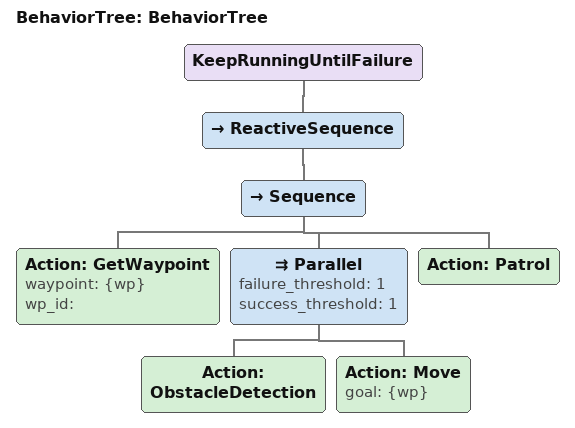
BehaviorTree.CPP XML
<?xml version="1.0"?>
<root main_tree_to_execute="BehaviorTree">
    <BehaviorTree ID="BehaviorTree">
        <KeepRunningUntilFailure>
            <ReactiveSequence>
                <Sequence>
                    <Action ID="GetWaypoint" waypoint="{wp}" wp_id=""/>
                    <Parallel failure_threshold="1" success_threshold="1">
                        <Action ID="ObstacleDetection"/>
                        <Action ID="Move" goal="{wp}"/>
                    </Parallel>
                    <Action ID="Patrol"/>
                </Sequence>
            </ReactiveSequence>
        </KeepRunningUntilFailure>
    </BehaviorTree>
</root>
